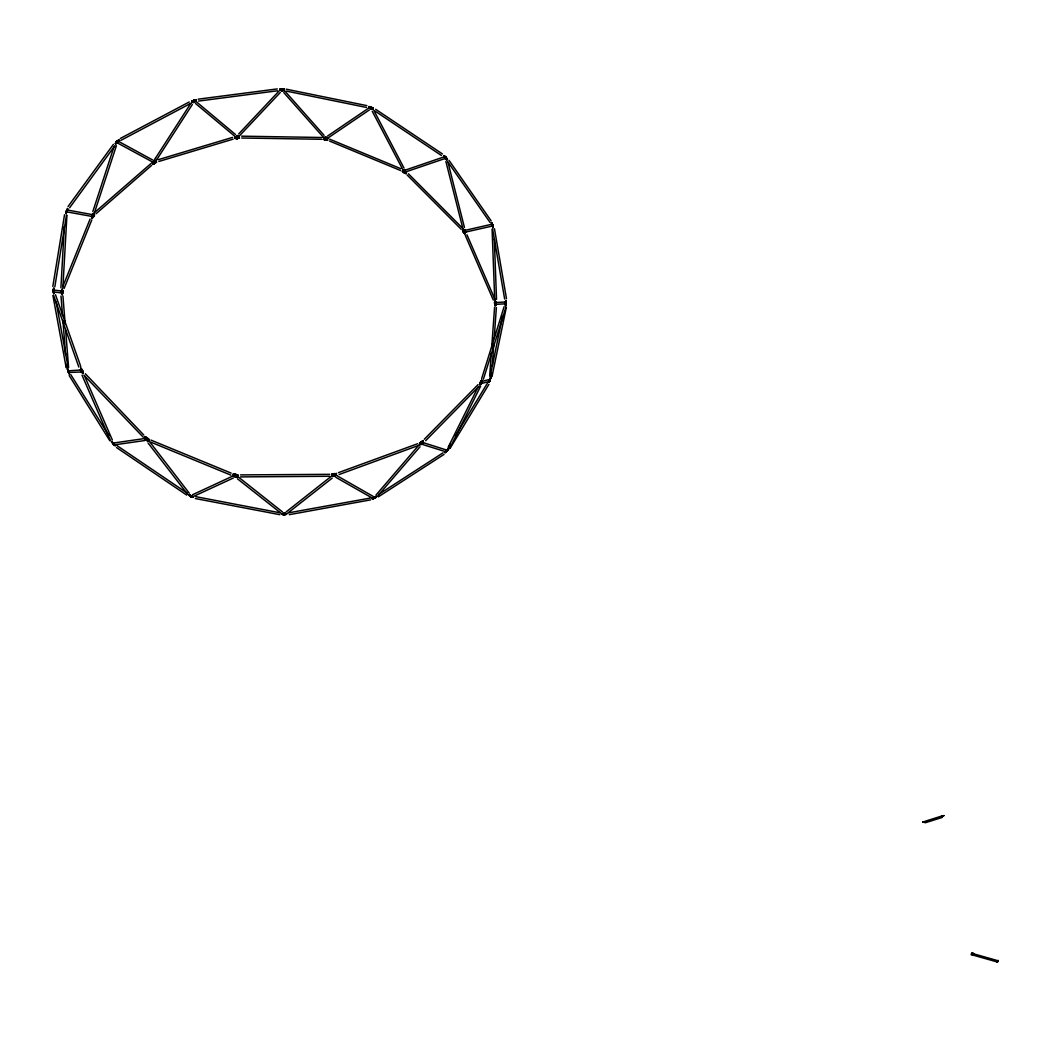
<?xml version="1.0" encoding="UTF-8"?>
<svg xmlns="http://www.w3.org/2000/svg" width="1051" height="1051" viewBox="0 0 1051 1051"><rect width="100%" height="100%" fill="white"/><g stroke="black" fill="none" stroke-linecap="round" stroke-linejoin="round"><path stroke-width="1.5" d="M495.087 304.79L494.863 302.136A2.141 0.709 89.3 0 1 494.39 302.294C494.837 308.311 496.781 303.056 495.205 301.125M53.759 293.045L53.496 290.418M53.864 291.469L53.706 292.152L53.798 289.353M481.24 380.843L480.977 383.51M505.649 300.901C505.649 312.147 506.056 299.916 505.61 300.389M53.404 292.047L53.772 290.601L53.391 292.375L54.179 292.217L53.837 288.171L53.956 291.521M53.601 290.641L53.929 293.781L53.68 292.296M62.626 292.02L62.535 293.4M117.41 141.622L117.318 141.951M505.57 304.159L505.597 301.584L505.518 305.631L505.859 301.098M53.601 291.258L53.746 290.693M92.803 215.521L93.237 215.6M463.833 231.443L464.358 231.47M464.108 231.719L464.227 231.614M495.376 303.778L495.244 303.056M505.741 303.962L505.676 301.138L505.702 305.644L505.649 302.241M66.397 212.289L67.632 209.609L66.699 212.105M67.671 208.939L65.819 213.222M194.238 101.119L193.476 101.211L194.185 101.264M505.544 302.452L505.544 303.384L506.043 302.071M282.916 513.9L283.179 514.556M505.649 302.557L505.715 303.371L505.741 302.241M61.589 291.968L61.786 293.321L62.259 289.629M505.925 302.951L505.465 304.554M332.655 474.513L336.451 473.436M505.715 302.819L505.965 301.939M942.392 815.983L941.525 816.627L943.627 815.642M53.785 292.782C53.706 281.668 52.839 297.998 54.153 292.217M53.496 289.34L53.837 293.282M81.794 370.399L82.031 371.095M66.62 212.381L67.395 209.188L66.016 212.184C68.249 208.86 66.909 209.136 67.028 210.41M373.473 498.581L374.498 498.108L373.394 498.41M492.748 225.059L491.737 223.364M62.324 291.679L62.364 292.099M238.958 136.196A2.036 1.406 -10.9 0 1 238.301 136.183A2.01 1.432 -15.7 0 1 238.406 138.009L235.03 138.561A2.102 1.498 -15.6 0 0 235.398 137.826M333.824 473.817L331.696 476.09A2.325 1.261 -13.5 0 1 332.799 475.985L332.747 475.827A2.233 1.261 -17.6 0 1 332.747 474.211M423.001 441.84L422.883 441.512A2.207 0.972 -45.5 0 1 423.027 441.013M481.647 380.396C483.026 381.855 478.507 386.321 480.57 383.983M373.788 498.292L371.936 498.805L376.678 496.597L372.645 498.634L376.14 497.373L376.035 496.624M93.946 214.903L93.946 214.68A2.089 1.038 -66.6 0 0 94.262 214.916M323.563 137.786A2.049 1.419 16 0 1 323.787 138.272L323.866 138.771A2.115 1.471 16 0 1 323.38 139.323L326.914 139.691M480.924 382.564L480.872 382.236M235.227 476.891A2.457 1.287 16.2 0 1 235.398 477.115L237.434 475.564A2.378 1.327 12.7 0 1 237.933 475.052M404.714 171.628L404.609 171.339M193.752 100.41L193.568 100.581A2.089 0.88 -24.3 0 1 195.552 100.541L195.67 100.87A2.181 0.88 -20.7 0 0 196.051 101.172L193.148 102.328A2.181 0.92 -24.2 0 1 193.581 102.446L195.486 100.384L193.581 102.381A2.181 0.92 -24.2 0 0 193.069 102.157L192.832 102.157M492.236 224.244L492.433 225.492L492.026 224.191M146.956 439.226L146.431 438.74L147.101 439.016M493.234 227.476L492.196 223.718M373.565 498.476L374.222 498.121M93.079 215.941L93.079 216.086M60.919 287.829L64.321 226.32M62.85 287.961L66.936 215.153M505.807 300.547L505.767 301.992L496.295 302.491M66.725 210.331L67.001 209.701L66.134 213.156M81.702 371.082L81.597 370.701M481.713 381.04L480.557 384.088L480.176 383.168M62.6 292.717L62.311 289.314L61.759 290.47M190.467 496.322L189.325 495.336L193.082 496.584L190.389 496.492M235.24 138.443A2.036 1.445 -15.6 0 0 235.437 137.957L235.358 137.379M67.54 209.609L65.937 213.09M116.622 143.186C113.6 145.104 118.776 141.189 118.448 140.689C119.656 140.86 111.84 147.087 117.147 141.228M489.687 376.022L491.316 353.123M491.658 348.223L494.574 307.339M491.513 376.153L491.75 372.882M492.21 366.339L493.825 343.454M494.18 338.553L496.374 307.483M373.184 109.343A2.115 0.854 28.7 0 0 372.264 109.002A2.102 0.815 24.9 0 0 372.212 107.885L372.382 107.925A2.102 0.815 25 0 1 372.435 108.805L369.006 107.596A2.194 0.854 25 0 0 369.387 107.32L369.4 107.189A2.115 0.815 25 0 0 369.085 106.834M492.604 225.4L492.315 224.428M195.985 101.264L194.435 100.305A2.089 0.906 -22 0 0 192.254 101.553L192.202 101.5A2.115 0.815 -25 0 0 192.005 101.264L195.21 100.292L191.86 101.185M283.915 89.585L283.941 90.031A2.181 0.946 4.7 0 0 284.414 90.478A2.181 0.998 3.5 0 0 283.323 90.531L279.658 90.136A2.181 0.946 0.4 0 0 280.131 89.729A2.102 0.92 0.4 0 0 279.986 89.322M445.401 157.335L445.466 157.387M445.204 157.308L445.611 157.913M117.975 140.532L115.36 143.856L118.067 141.53M421.661 442.865L421.49 443.154M495.717 303.095L496.019 302.136L494.824 302.32M92.041 217.412A2.089 0.972 -70.7 0 1 92.081 218.24L93.828 215.271M372.422 498.161L373.644 498.542M375.614 496.768L372.645 498.634L375.141 496.873M402.993 170.42L402.822 170.945A2.049 1.274 43.5 0 1 402.546 171.274L405.476 172.889M488.689 382.354L489.516 381.066M493.064 227.541L491.75 223.482M192.202 101.816L192.28 101.264A2.089 0.906 -22 0 1 194.133 100.2L194.356 100.147M65.727 213.55L67.356 209.28L66.725 210.082M53.325 289.8L53.943 290.418M69.09 372.934L69.261 373.394M69.379 374.064L67.435 369.085L68.919 372.842M80.717 369.387L80.796 369.019A2.444 0.775 69.6 0 0 80.704 368.008L82.569 371.318M83.292 371.87L80.901 369.335A2.444 0.775 69.6 0 1 80.585 369.545L82.333 372.566A2.365 0.749 65.7 0 1 82.819 373.473A2.378 0.828 65.5 0 1 82.687 372.54L82.766 372.159A2.378 0.828 65.5 0 1 82.976 371.923M148.099 439.121L148.152 439.239A2.286 1.064 44.7 0 1 147.836 440.461L147.245 440.408A2.391 1.077 40.7 0 0 146.628 440.54L145.196 437.597A2.312 1.077 44.8 0 0 145.091 437.085M145.314 437.466L145.104 437.952A2.312 1.077 44.8 0 1 144.815 438.175A2.47 1.143 44.8 0 1 144.604 438.214L147.836 440.461A2.286 1.064 44.7 0 0 148.125 438.976L145.104 436.664M237.132 137.694L237.565 137.392M505.518 304.291L505.807 301.414M495.927 302.609C496.834 304.974 493.681 304.37 495.546 305.105M115.663 142.673L117.042 143.159C121.798 136.63 113.153 144 116.608 143.015M62.18 294.687L62.613 291.35L62.154 294.516M480.162 383.365L481.831 380.291M480.241 383.707L480.465 382.551M371.239 109.12A2.115 0.854 28.6 0 1 371.66 109.068L372.317 108.831M91.608 216.848A2.089 0.972 -70.7 0 1 91.871 217.031L92.409 214.154A2.089 0.972 -66.4 0 0 92.908 214.207L93.329 214.115A2.076 0.959 -70.7 0 1 93.973 215.534L92.238 218.319M94.59 215.048L92.554 217.504A2.063 1.025 -66.6 0 1 92.068 215.862L93.946 213.34A2.089 1.038 -66.6 0 0 93.894 214.233L94.17 214.719A2.076 0.933 -68.5 0 1 93.145 217.163L91.424 216.69L93.171 214.049L91.595 216.887A2.168 1.012 -70.7 0 1 92.041 217.097L92.567 214.233A2.168 0.998 -66.4 0 0 93.04 214.299M93.342 216.598L93.881 213.314M92.278 218.03A2.168 1.012 -70.7 0 0 92.212 217.478A2.076 0.959 -66.3 0 0 93.618 216.493L94.038 213.392A2.168 0.998 -66.4 0 1 93.434 214.076L93.092 214.128M284.821 513.4C288.46 514.543 281.445 515.673 282.154 513.716C287.422 512.008 288.355 515.988 283.074 513.847M490.252 378.268L488.768 382.209M53.614 292.493L53.627 288.158L53.864 292.467M493.011 227.042L491.776 223.416M370.517 108.411L369.886 107.741A2.102 0.788 29.3 0 1 369.86 106.795L373.184 108.227M335.558 475.302L335.387 475.459A2.233 1.274 -12.6 0 0 335.4 473.738L331.63 474.29M494.89 304.12L495.139 300.809L495.783 303.726A2.049 0.683 89.2 0 1 495.1 305.158L495.336 305.118A2.049 0.683 89.2 0 0 495.888 304.146M444.258 156.796L444.56 156.1L445.624 156.888M495.783 303.726L495.257 300.822L494.693 303.923M495.376 305.105L495.98 302.294M62.101 289.472L62.127 289.301A2.141 0.67 -89.1 0 0 62.324 290.155L62.495 290.51A2.141 0.67 -89.1 0 0 62.718 290.667M489.687 381.132L489.188 381.04M189.6 495.297L189.784 496.151L192.924 496.952M54.81 286.87L66.489 215.14M52.813 286.463L64.531 214.719M372.658 108.148L372.671 108.437A2.102 0.867 26.5 0 0 370.609 107.018L370.885 106.939M235.214 475.249L235.818 475.407M373.184 108.24A2.115 0.788 29.3 0 0 372.829 108.476L372.724 108.752A2.115 0.788 29.3 0 0 373.039 109.133M61.733 293.321L61.562 291.35M66.213 211.422L66.121 212.079L67.119 209.661M282.128 89.979L282.391 89.861M66.108 212.946L66.371 210.962M325.298 138.548L325.889 138.679M404.911 169.828A2.207 1.301 45.9 0 0 405.252 170.709L405.607 171.392A2.128 1.248 45.9 0 0 406.395 172.036L404.451 172.929L406.501 171.944A2.207 1.301 45.9 0 1 405.673 171.274L402.691 169.684A2.049 1.274 43.5 0 1 402.901 170.525L402.888 170.748A2.128 1.327 43.5 0 1 402.441 171.274M279.802 89.007L283.507 89.282A2.089 0.906 0.3 0 1 283.231 90.412L282.732 90.675A2.181 0.998 3.5 0 0 282.115 91.03L280.275 89.361L282.115 90.872M495.231 306.012L494.876 302.517M154.852 162.196L154.747 162.09M480.044 383.326L481.122 383.733M61.628 292.638L62.14 289.301L62.758 292.48M62.311 294.346L61.457 290.575L62.351 293.702A2.115 0.67 -89.1 0 1 61.694 292.428L62.324 289.314M62.337 294.516L62.837 290.654A2.141 0.67 -89.1 0 1 62.679 290.523L62.508 290.181A2.141 0.67 -89.1 0 1 62.377 289.642M63.021 290.667L61.983 293.755M490.541 377.821L489.727 379.595M490.213 376.127L502.549 316.285M492.013 376.494L506.346 307.22M481.884 379.989L480.215 382.984M148.427 440.001L148.467 439.817A2.391 1.156 40.5 0 1 148.703 439.476M334.363 474.618L333.666 474.802L334.376 475.013M374.301 498.292L375.89 497.031L372.277 498.305L376.586 496.427L374.064 498.384M369.978 106.768L369.899 106.913A2.102 0.788 29.3 0 0 369.939 108.03L373.144 109.501L371.371 107.136A2.102 0.854 28.7 0 0 369.624 106.887L371.161 109.054M479.952 384.548L481.45 380.62L480.543 383.799M372.671 498.384L372.435 498.41M235.24 475.683L235.897 475.669M445.269 158.832L446.846 158.451L444.126 156.165M481.66 378.61L504.112 306.669M325.889 138.995L325.495 138.982M405.896 172.587L405.739 172.889A2.128 1.287 47.9 0 0 405.844 173.704L403.137 171.655A2.036 1.235 47.9 0 1 403.715 170.117L406.527 172.075A2.128 1.287 47.9 0 0 405.896 172.469L405.791 172.679A2.049 1.235 47.9 0 0 405.857 173.31M281.957 91.043L283.717 89.374M924.552 822.158L925.34 821.869L924.302 822.21M148.808 439.397A2.312 1.117 40.5 0 0 148.585 439.686L148.441 440.211A2.391 1.156 40.5 0 0 148.769 441.039L145.55 439.121A2.391 1.064 43 0 0 144.657 438.346L146.601 437.597A2.286 1.025 43 0 1 148.427 439.699L148.296 439.594M282.299 89.532L281.931 89.637M191.256 496.177L190.599 495.967L193.042 497.294M480.478 382.025C482.58 379.411 481.897 383.484 479.703 384.797A2.247 0.67 -65.6 0 0 479.887 383.917M154.563 161.828L154.471 162.537L154.642 161.828M495.126 305.696L495.638 304.908M489.832 380.449L490.62 377.493L489.438 380.278M490.002 380.515L490.791 377.559L489.621 380.344M284.414 90.307L280.709 90.071A2.089 0.906 4.8 0 1 280.578 89.099L284.282 89.177M482.067 381.119C482.212 380.541 477.693 389.159 481.411 380.922M370.714 107.872L371.292 107.767M371.305 107.964L371.45 107.951M282.246 513.768C294.109 513.676 277.201 516.094 284.558 513.308M239.457 138.101L236.041 138.43A2.023 1.445 -9.5 0 1 235.936 136.669L236.488 136.196A2.036 1.406 -13.9 0 0 236.909 135.776M65.871 213.064L66.555 210.778M67.619 209.096L67.632 208.4L66.331 211.711M327.386 139.008A2.115 1.445 21 0 1 327.886 138.482L324.536 137.563A2.049 1.366 17 0 1 323.472 137.458L325.035 139.941A2.023 1.353 17 0 0 327.203 139.481L327.386 139.021A2.049 1.393 21 0 1 327.662 138.627M489.976 379.976L489.989 379.411M333.601 473.948L333.561 473.791A2.233 1.209 -13.5 0 1 335.913 474.185L336.057 474.697A2.325 1.314 -17.7 0 0 336.491 475.21A2.247 1.209 -16.1 0 0 335.361 475.538L335.059 475.669M118.448 140.689L118.908 139.836L115.938 142.621M118.579 140.821L119.039 139.967L116.122 142.121M505.899 307.299L483.407 379.227M190.835 496.703L192.977 496.742L189.285 495.376L192.622 496.611M191.151 495.862C185.935 494.154 194.514 497.819 191.834 497.057M464.805 233.703A2.049 0.985 71.9 0 1 464.87 233.164L465.081 232.902A2.049 0.985 71.9 0 1 465.304 232.573M92.816 211.579L114.02 146.641M94.656 212.144L116.398 145.695M447.568 449.999L448.646 448.948L447.897 449.631M279.881 90.176A2.102 0.92 0.4 0 0 280.144 89.9L280.183 89.585M236.987 138.587L236.751 138.548A2.01 1.379 -13.9 0 0 238.892 137.484L238.787 137.576M997.412 960.982C995.941 963.741 998.555 958.735 998.292 960.877M492.998 226.74L491.921 223.429L492.394 226.556L491.986 224.402M147.626 438.004A2.286 1.104 40.5 0 0 145.629 437.439A2.286 1.104 40.5 0 0 145.669 439.003L145.445 438.937A2.286 1.104 40.5 0 1 145.537 437.558L149.006 439.305A2.47 1.196 40.5 0 0 148.822 439.318M235.174 137.077A2.036 1.445 -15.6 0 1 235.411 137.497L235.529 137.944A2.023 1.393 -10.9 0 0 237.723 138.548L237.473 138.456M62.443 293.387L62.718 292.69L61.483 293.282C61.05 288.368 63.625 291.061 61.72 291.14M489.713 379.95L490.554 378.439M480.294 382.472L480.767 381.605M233.677 474.829L233.756 474.802A2.273 1.209 13.9 0 1 235.805 474.487L236.068 474.461A2.273 1.209 13.9 0 0 233.677 474.829L235.555 477.154A2.378 1.261 13.8 0 1 236.252 476.76L236.554 476.537M285.557 513.676L282.364 514.11M495.218 301.151A2.063 0.683 89.3 0 1 495.087 301.703L494.916 302.057A2.063 0.683 89.3 0 1 494.693 302.254L495.271 305.158L495.954 304.829M53.443 289.445L53.929 290.207M155.745 162.13L152.842 164.114M62.981 286.082L90.084 219.055M64.15 288.394L91.818 219.882M91.949 215.836L92.173 215.219A2.089 0.946 -68.6 0 0 92.291 214.575M480.649 386.124L449.802 448.173M481.857 381.697L481.148 383.576L480.176 383.589M446.544 158.189L446.517 158.583A2.102 0.657 49.9 0 0 445.007 156.56L446.859 159.818L444.599 157.164M114.598 444.77L113.127 443.496L115.242 445.755L112.51 443.088L113.784 443.929L113.048 443.588M283.928 514.044L284.585 513.9M155.101 160.672L155.351 160.632A2.194 1.353 -41.3 0 0 156.244 160.264L155.128 163.181A2.036 1.248 -41.2 0 1 153.157 163.273L154.261 160.356L156.034 161.696A2.036 1.209 -43.7 0 1 154.366 163.588L154.51 163.43A2.036 1.209 -43.7 0 0 155.876 161.762L156.034 161.696M233.966 474.684L234.15 474.487A2.273 1.274 12.8 0 0 234.255 476.05L234.084 475.998M490.173 379.398L490.16 379.069M118.251 141.202L118.172 141.359M113.337 444.034L113.337 442.996L113.955 443.758M280.091 90.215A2.102 0.972 1.3 0 1 280.775 90.294L280.88 90.255A2.089 0.906 4.8 0 1 280.696 89.19L280.722 89.085M147.626 440.54L144.736 438.096A2.391 1.104 44.8 0 0 145.235 437.833L145.327 437.61A2.286 1.038 40.8 0 1 147.14 438.07L148.703 441.078A2.391 1.077 40.7 0 0 147.797 440.553A2.286 1.064 44.7 0 0 148.086 439.292L148.125 438.976M282.509 514.189L283.376 514.596M446.833 159.66L443.667 156.665M112.733 443.207L111.577 441.63M376.074 497.359L376.35 496.584M375.956 497.149L376.547 496.676L374.498 498.2M404.451 172.929A2.036 1.196 45.9 0 1 402.94 170.932L404.885 170.039L403.032 171.063M447.174 450.406L444.928 452.679M448.094 447.384L477.995 387.254M446.53 451.549L447.017 450.564L445.69 452.088L448.514 448.816L447.24 450.038M446.255 157.978L443.903 155.995M148.375 439.804L146.483 440.448A2.47 1.104 43 0 0 146.365 440.172M448.501 448.816L445.86 451.812M448.646 448.948L446.714 451.352L447.043 450.275M998.056 961.337L997.57 961.862M154.97 159.095L155.509 158.149M423.29 440.842L420.321 443.115A2.181 0.972 -45.4 0 0 420.374 444.31L423.435 442.313A2.286 1.012 -45.5 0 1 423.041 442.011L422.87 441.643A2.181 0.959 -41.8 0 0 421.267 441.959L421.149 442.037M447.319 450.708C445.86 451.654 446.885 450.905 446.688 451.378M480.386 384.022L481.962 381.04L480.99 381.263M494.955 302.031L495.599 301.992M156.034 161.407L156.179 161.736A2.115 1.353 -40.7 0 0 156.599 162.248L153.367 163.43A2.036 1.301 -40.6 0 1 153.21 161.893L153.538 161.526M153.262 161.946L156.415 160.448M402.717 169.645A2.128 1.261 43.6 0 0 403.597 170.091L403.82 170.012M116.871 143.067L118.014 140.427M463.241 231.115L464.976 233.979L463.11 231.365A2.036 0.985 72 0 1 463.754 229.88L464.24 230.024A2.207 1.051 68 0 0 464.765 229.998L465.173 232.744A2.207 1.064 71.9 0 1 465.659 232.416M68.42 371.029L67.487 369.243L67.96 370.294M465.107 231.562A2.207 1.025 70 0 0 465.619 232.442L463.898 232.915A2.036 0.946 70 0 1 463.071 230.524L463.189 230.169M419.467 443.075L422.515 441.394A2.181 1.025 -41.3 0 1 422.41 443.023L419.375 444.704L421.017 442.024A2.181 0.959 -41.8 0 1 422.87 441.643L422.936 441.722A2.181 0.959 -41.8 0 0 421.333 442.024L419.559 444.875A2.273 0.998 -41.7 0 1 420.439 444.415L420.899 444.323A2.207 0.959 -41.8 0 1 421.28 444.389M421.412 444.494L422.87 441.643M494.745 302.071L494.916 301.703A2.141 0.709 89.3 0 0 495.087 300.822M447.989 449.644C439.738 458.617 452.823 444.547 446.084 451.707M327.57 140.322L324.233 139.415A2.036 1.393 21.1 0 1 324.496 137.681L324.746 137.523M448.698 447.017L450.38 444.245M455.411 435.929L487.336 383.3M450.275 448.015L488.899 384.298M972.858 954.321L972.976 954.111A1.655 0.88 -58 0 1 973.528 953.454M116.845 141.254L115.518 143.987L118.001 141.465M117.186 142.91L117.857 141.754A2.207 0.657 -46.6 0 1 118.632 141.057L117.003 141.097M491.5 223.837L491.894 224.428M155.43 158.267L190.77 103.432M156.993 159.305L192.346 104.509M446.911 450.629L446.097 451.313M419.494 444.836L422.594 442.905M192.018 496.138L189.127 495.468M481.424 380.712L479.795 383.365A2.247 0.67 -65.6 0 1 480.031 383.615L480.241 384.035M117.278 142.765L118.513 141.399M446.701 451.194L448.041 449.762L445.729 452.272M402.769 169.645L403.742 172.443A2.036 1.209 43.5 0 0 405.725 172.771L404.858 169.868M332.3 474.855L332.352 474.763A2.233 1.209 -16 0 1 334.363 473.725L334.586 473.607A2.233 1.209 -16 0 0 332.234 474.829L332.379 474.842M235.529 137.944L237.145 135.658M237.697 138.417L239.313 136.144L235.91 136.538A2.036 1.406 -13.9 0 1 235.306 136.683M237.723 138.548L239.352 136.275M374.537 497.622L373.972 497.977L374.537 497.504M68.039 206.535L113.403 144.381M116.385 142.069L117.003 141.373M69.629 207.77L114.953 145.616M997.478 961.993L996.742 962.059M464.24 230.024A2.063 0.985 68 0 0 464.608 230.064L464.857 233.112A2.036 0.972 67.9 0 1 463.465 232.166L463.294 229.092A2.063 0.985 68 0 0 463.859 229.775M375.89 495.205L418.456 445.598M112.772 443.115L115.387 445.624L113.074 442.655C110.079 441.512 117.489 445.795 113.981 444.691M374.143 497.649L374.235 497.819M325.639 136.985L327.124 139.533A2.023 1.353 17 0 1 325.271 139.928L325.035 139.941M237.381 475.735L237.316 475.499A2.273 1.196 16.2 0 0 235.293 474.487L235.096 474.277A2.273 1.196 16.2 0 1 237.434 475.564L235.437 476.957A2.286 1.209 16.2 0 0 234.82 476.326L234.163 476.142A2.378 1.248 16.2 0 0 233.059 475.827L235.096 474.277M447.713 450.262L447.752 450.222M92.068 215.862L94.104 213.419M91.91 216.033A2.076 0.959 -66.3 0 0 92.304 217.412L94.432 214.982A2.089 1.038 -66.6 0 1 94.17 214.719L92.317 214.259M235.805 136.748L239.378 136.302M237.447 137.51L237.447 137.208M81.965 370.018L82.267 370.149A2.273 0.709 65.7 0 0 80.94 369.032L81.479 372.33A2.365 0.749 65.7 0 1 81.886 372.369L82.333 372.566A2.26 0.723 69.6 0 0 82.622 371.056L82.477 371.345A2.26 0.723 69.6 0 1 82.228 372.619L80.415 369.597L81.755 369.335A2.273 0.683 67.7 0 1 82.779 371.962L81.453 372.277A2.365 0.709 67.7 0 0 81.216 371.305M377.69 495.993L420.006 446.793M334.008 476.326L335.913 474.185L334.047 476.484M944.192 815.576L941.946 816.482M282.588 513.886L284.23 513.413M238.708 133.937L279.014 91.069M191.597 102.42L193.502 100.41M192.648 102.328A2.181 0.92 -24.2 0 0 191.676 102.591L193.568 100.581M239.956 135.303L280.289 92.488M372.514 498.581L375.391 497.754L374.734 498.095M80.861 370.267L81.006 370.451A2.273 0.788 65.6 0 1 81.295 368.94M424.302 439.265L478.06 384.627M425.642 440.684L478.967 386.413M286.069 514.136L283.586 513.466M405.725 172.771L404.766 169.973A2.128 1.261 43.6 0 1 404.11 170.183L403.886 170.157M233.23 474.014L237.079 475.288A2.273 1.261 17.4 0 1 236.895 476.615L232.98 475.735A2.299 1.261 17.4 0 0 233.493 475.262L233.598 474.921A2.299 1.261 17.4 0 0 233.191 474.185L237.092 475.21M116.871 141.241L117.554 140.781M326.9 138.233L326.322 137.72A2.049 1.353 19.5 0 1 325.784 137.037L323.866 138.771A2.023 1.34 19.5 0 0 325.902 140.125L327.781 138.509A2.128 1.406 19.5 0 1 326.795 138.193L323.353 137.668A2.115 1.471 16 0 1 323.761 138.39L323.761 138.85A2.049 1.419 16 0 1 323.55 139.271M192.543 101.106L196.038 99.884A2.115 0.854 -20.7 0 0 195.617 100.423M69.484 373.854L68.065 370.727L68.867 372.685M971.991 953.126L972.057 952.981A1.537 0.815 -58 0 0 971.137 954.65L972.569 955.214A1.655 0.88 -58 0 1 972.766 954.505M327.465 138.298A2.049 1.353 19.5 0 1 326.835 138.062L326.914 138.167M95.155 212.026L151.278 163.286M151.672 165.349L96.048 213.747M323.984 138.798A2.023 1.34 19.5 0 0 325.718 139.954L327.82 138.377M493.116 226.53L491.697 224.402M374.458 496.965L375.838 497.202M943.246 815.576L942.221 816.049M943.154 815.891L943.207 815.957M286.135 511.916L330.881 476.629M287.462 513.322L332.234 478.087M369.939 108.03L370.005 107.977A2.115 0.867 26.5 0 0 369.374 107.754M324.233 139.415L324.168 139.126A2.036 1.393 21.1 0 1 324.391 137.655M283.809 89.48L281.957 90.872A2.181 1.012 1.3 0 0 281.34 90.465L280.696 90.15M190.914 496.532L190.178 496.374M420.558 444.402L420.426 444.284A2.181 0.972 -45.4 0 1 420.295 442.813L423.159 440.711M422.62 441.525L419.585 443.207A2.286 1.077 -41.2 0 1 419.914 443.614L419.888 444.021A2.207 1.038 -41.2 0 1 419.664 444.547A2.194 0.959 -41.8 0 1 420.321 444.284L423.303 442.195M374.432 497.215L373.223 497.872M145.209 437.741L146.746 440.408M327.439 136.131L368.362 108.332M328.438 137.681L369.374 109.921M112.418 442.366L113.022 442.891M379.188 494.088L443.075 452.81M444.008 454.413L378.307 496.86M324.378 137.707L327.833 138.601M923.29 822.013L923.934 822.04M152.986 163.05L153.157 163.273A2.036 1.248 -41.2 0 0 154.825 163.181L155.128 163.181M463.294 229.42A2.049 1.051 67.9 0 1 463.255 229.959L462.952 230.392A2.207 1.117 67.9 0 1 462.479 230.642L464.66 233.164A2.036 1.038 67.8 0 0 465.212 231.89M942.353 815.839L943.023 815.918M120.261 138.496L189.259 101.96M190.244 103.629L120.76 140.427M194.987 101.619L194.435 101.934A2.181 0.933 -22 0 0 193.804 102.512L192.175 101.395M495.796 304.803L495.31 300.809M192.569 494.732L232.665 476.116M282.456 514.307L284.558 513.492M370.675 106.86L368.967 107.78L372.251 108.989M193.292 496.532L233.401 477.982M372.75 108.279L371.042 109.186A2.115 0.867 26.5 0 0 370.451 108.568L369.939 108.214A2.115 0.867 26.5 0 0 369.295 107.898M156.494 162.13L153.564 163.575A2.036 1.301 -40.6 0 1 153.407 161.828L153.407 161.828M191.098 496.427L191.19 496.138M465.619 232.494L464.095 230.077M80.835 370.517L82.819 373.447L82.057 369.978A2.273 0.709 65.7 0 0 80.927 369.019L80.769 369.098M376.048 497.202L372.96 498.594M922.817 822L923.645 822.394M446.609 159.568L445.782 158.964A2.194 0.67 51.9 0 0 445.361 158.937C440.789 152.172 449.881 160.12 445.401 158.714M68.144 370.372L69.116 373.355M338.422 472.661L417.536 443.758M339.158 474.513L417.694 445.755M145.59 437.492L148.887 439.436M922.712 822.184L923.422 821.829M372.29 498.056L375.916 497.373M406.422 169.736L443.154 157.19M407.171 171.405L443.903 158.911M191.545 102.394L194.803 101.343M191.624 102.551L194.895 101.5A2.181 0.933 -22 0 1 195.906 101.106M924.722 821.396L941.854 815.983M925.09 822.815L942.235 817.442M191.939 102.315A2.102 0.88 -24.2 0 1 192.569 102.17A2.089 0.841 -20.7 0 1 192.714 101.067L196.103 100.055M158.267 159.686L232.586 137.392M158.846 161.46L233.151 139.152M324.72 137.642L325.009 137.445A2.049 1.366 17 0 0 325.468 137.169M190.651 495.336L189.338 495.244M482.015 383.379L490.213 381.158M402.993 170.84L403.085 171.011A2.036 1.196 45.9 0 0 404.372 172.706L404.556 172.824M463.071 230.524L464.792 230.038M481.516 381.539L489.727 379.398M444.008 156.533L446.767 159.529M370.556 499.882L289.288 514.662M465.632 230.222L491.053 224.402M466.224 231.943L491.658 226.188M369.821 106.86L373.105 108.384M336.438 475.052L333.351 475.919A2.404 1.314 -13.5 0 1 334.126 476.339A2.325 1.248 -16.1 0 1 334.77 475.84L335.322 475.367A2.247 1.209 -16 0 1 336.386 475.091M331.919 475.564A2.26 1.287 -12.5 0 1 331.643 475.893A2.404 1.314 -13.5 0 1 332.799 475.827L336.491 475.21L334.586 473.607M332.799 474.369L336.504 473.594M288.933 512.77L370.228 498.082M443.719 156.757L445.309 156.586A2.102 0.67 49.9 0 1 446.622 158.359L446.517 158.583M335.571 475.38A2.233 1.274 -12.6 0 0 335.571 474.001L331.669 474.448A2.417 1.379 -12.5 0 1 332.116 474.921L332.103 475.394A2.26 1.287 -12.5 0 1 331.88 475.84M331.63 475.906L335.427 475.512M114.533 442.865L144.421 438.569M114.953 444.757L144.867 440.527M156.034 160.553A2.049 1.261 -41.3 0 1 155.456 160.75L154.865 160.658A2.194 1.353 -41.3 0 1 154.169 160.356M198.192 99.175L277.293 88.915M198.508 101.067L277.569 90.78M283.31 513.505L281.904 513.742L284.545 514.648M235.779 136.683A2.023 1.445 -9.5 0 0 235.871 138.22L239.431 137.97M236.514 476.707L236.869 476.51A2.273 1.261 17.4 0 0 237.001 474.973M282.995 513.729L282.154 513.716M68.499 370.832L80.441 370.005M68.486 372.514L80.664 371.988M505.807 304.711L505.833 301.703M329.791 476.261L240.561 476.904M496.256 304.317L505.728 303.792M445.611 158.793L446.294 159.069A2.194 0.67 51.9 0 1 446.99 159.713L445.782 157.046M240.521 474.907L329.751 474.329M321.672 139.284L241.704 138.009M283.376 514.412L284.309 514.465L283.586 514.438M241.651 136.17L321.645 137.497M81.755 369.335L81.689 369.584A2.273 0.683 67.7 0 1 82.569 371.818L82.701 372.028M280.696 89.19L284.269 89.348A2.181 0.946 4.7 0 0 283.901 89.729L283.941 89.861A2.115 0.906 4.7 0 0 284.204 90.163M280.84 90.32L284.414 90.478M463.452 232.126L463.662 232.324A2.036 0.972 67.9 0 0 464.91 233.099M285.885 513.558L285.031 513.453M282.272 88.836L284.335 90.531M332.799 475.985L333.39 476.09A2.247 1.222 -13.5 0 1 333.876 476.313M53.588 292.007L61.247 292.874M53.562 290.037L61.221 290.982M279.934 514.688L195.368 498.542M234.11 474.579L237.973 474.921M234.255 476.05L238.078 476.55A2.457 1.379 12.7 0 1 237.854 476.339M234.215 476.208L238.038 476.72A2.378 1.327 12.7 0 1 237.539 476.037L237.539 475.683M323.38 137.55L326.782 138.023A2.023 1.406 15.9 0 1 326.782 139.809L323.353 139.455M286.214 89.177L366.852 105.626M465.146 231.929L465.107 231.68A2.036 1.038 67.8 0 1 464.397 233.23M147.613 440.33L147.363 440.277A2.312 1.038 40.7 0 0 146.917 440.316M67.54 212L91.095 216.283M67.711 210.069L91.266 214.417M112.654 442.957C120.024 451.326 106.243 435.587 114.204 444.231M195.709 496.65L279.671 512.73M371.896 109.094L372.172 109.146A2.115 0.854 28.6 0 1 372.79 109.357M286.516 91.122L366.563 107.465M112.864 442.773L111.748 441.775M235.779 474.566L237.96 476.799A2.378 1.261 13.8 0 0 236.869 476.668L233.02 475.577A2.378 1.314 17.4 0 0 233.545 475.105L233.598 474.71A2.299 1.261 17.4 0 0 233.414 474.251M114.887 444.823L114.428 444.534M403.978 170.052L406.422 172.167M192.083 496.926L191.229 496.86M324.273 139.284L327.61 140.203M973.857 953.901L996.847 960.404M973.502 955.241L996.493 961.77M422.922 444.599L445.755 451.746M423.382 442.707L446.202 449.92M192.661 102.197L192.464 101.986A2.089 0.841 -20.7 0 1 192.517 101.027M237.749 136.026L238.354 136.341A2.036 1.406 -10.9 0 0 238.997 136.328M238.051 136.249L237.789 136.157A2.036 1.406 -10.9 0 1 237.329 135.855M150.95 440.093L231.128 473.095M230.931 475.144L150.766 442.129M189.863 495.98L193.331 497.268M972.057 952.981L973.476 953.546M368.967 106.479L372.277 107.727M368.901 106.637L372.212 107.885M114.887 445.02L112.365 442.747M329.633 139.152L400.865 168.712M400.733 170.59L329.515 141.031M188.983 495.271L191.308 496.689M153.144 163.404A2.128 1.314 -45.5 0 1 152.96 164.258L155.666 162.327A2.036 1.261 -45.6 0 0 155.259 160.658L155.443 160.764M421.779 441.538L421.648 441.722A2.181 0.92 -43.8 0 0 420.085 443.417L419.94 443.522A2.181 0.92 -43.8 0 1 421.779 441.538L423.369 442.432M192.202 496.427L192.845 497.136M188.654 494.771L192.031 496.295M191.939 496.466L188.576 494.942L192.451 496.781M370.018 107.872L373.223 109.343M419.94 443.522L421.53 444.402A2.273 0.959 -43.8 0 1 422.042 443.575L422.502 443.075A2.194 0.92 -43.8 0 1 423.067 442.616M114.125 444.56L114.533 445.164M118.329 143.422L151.948 161.67M119.183 141.727L152.789 160.054M335.808 477.299L371.962 497.872M336.937 475.696L373.052 496.322M402.349 171.379L405.331 172.955A2.036 1.261 43.4 0 0 405.686 171.26L405.725 171.497M117.042 445.65L187.223 493.155M186.684 495.06L116.516 447.555M146.746 437.794L144.775 438.228A2.47 1.104 43 0 1 145.708 438.963L148.887 440.908A2.47 1.196 40.5 0 1 148.73 440.619A2.312 1.117 40.5 0 1 148.559 440.08M234.793 476.313L234.215 475.985A2.286 1.209 16.2 0 0 233.493 475.748M152.474 162.327L154.366 163.588M375.641 109.278L442.432 153.945M374.629 110.815L441.407 155.482M403.242 171.563L405.936 173.612M144.972 436.782L147.994 439.108M237.408 478.77L281.169 513.322M238.761 477.325L282.483 511.929M143.291 437.242L83.883 375.141M194.816 101.448L194.895 101.5A2.102 0.906 -22 0 1 195.565 101.198M332.234 474.829L334.113 476.471M238.472 136.394L234.938 136.761L236.79 138.679M195.447 103.432L234.412 135.947M196.511 101.908L235.437 134.475M443.85 155.482L446.373 157.86M461.218 229.302L407.131 174.978M113.547 443.916L111.616 441.63M408.419 173.757L462.059 227.673M238.892 137.484L237.066 135.54L235.621 138.009M85.341 373.775L143.816 435.061M111.892 441.643L114.638 445.177M283.783 92.593L322.828 136.604M236.068 474.461L237.999 476.629M285.044 91.266L324.05 135.303M489.963 222.339L447.476 161.368M444.113 156.888A2.115 0.67 49.9 0 1 444.586 157.4L444.967 157.926A2.115 0.67 49.9 0 1 445.388 158.701M148.007 442.931L187.695 494.364M149.649 441.775L189.285 493.247M371.082 109.212L369.466 107.097A2.102 0.854 28.7 0 1 371.502 107.399L371.581 107.241M465.186 231.693L463.123 229.157A2.207 1.117 67.9 0 1 463.136 229.985M462.624 230.589L464.542 233.177M70.798 374.655L108.91 435.6M69.445 374.222L67.803 369.952L68.709 373.013M448.961 160.278L491.119 220.815M325.6 137.116L327.203 139.481A2.023 1.353 17 0 1 325.284 139.862M81.124 369.019L83.108 371.949A2.286 0.801 65.5 0 0 82.937 372.093L82.871 372.474A2.286 0.801 65.5 0 0 82.924 373.039A2.457 0.854 65.5 0 0 82.99 373.381L81.006 370.451M68.236 371.095L68.722 372.29M195.21 100.292L195.158 100.2A2.089 0.815 -25.1 0 1 194.855 101.421L194.369 101.776A2.102 0.906 -22 0 0 193.909 102.144M155.259 160.658L152.434 162.445A2.194 1.314 -43.6 0 0 153.249 161.841M109.803 440.697L69.195 375.575M68.17 370.188L67.632 369.019L67.921 370.057M67.776 370.175L67.803 370.53M373.906 110.486L404.031 168.121M372.251 111.261L402.231 168.475M282.509 88.849L282.509 89.02A2.089 0.959 3.6 0 0 280.275 89.532M492.183 224.967L493.274 227.647L491.999 224.848M283.231 90.412L283.363 90.163A2.089 0.906 0.3 0 0 283.494 89.204M492.906 225.558L491.54 222.562L491.54 223.246M491.369 222.628L492.735 225.623M82.017 375.207L110.552 440.763M466.92 234.701L495.126 299.758M465.304 235.437L493.3 300.034M84.54 375.956L112.365 440.027M81.124 370.543L81.374 371.2M195.539 100.476L195.604 100.712A2.115 0.854 -20.7 0 0 195.801 100.935M81.203 371.266L80.94 370.609A2.365 0.709 67.7 0 0 80.415 369.65A2.444 0.775 69.6 0 1 80.415 369.597M55.506 294.753L80.769 366.471M53.588 295.305L78.825 367.062M402.861 169.539L403.834 172.338M464.923 230.997L464.976 231.654A2.063 0.959 70 0 0 465.278 232.232M464.857 231.351L464.765 231.049A2.063 0.959 70 0 1 464.647 230.13M67.632 369.019L68.499 372.054M448.054 162.59L464.45 227.476M445.86 161.42L462.716 227.883M491.671 223.022L491.592 223.718M82.267 370.149L82.976 373.381M80.94 369.032L81.65 372.251A2.444 0.775 65.7 0 1 82.083 372.304L82.398 372.579A2.444 0.775 65.7 0 1 83.042 373.433M324.536 137.563L324.549 137.602A2.049 1.366 17 0 1 323.774 137.655M94.091 214.535L94.038 214.312A2.089 1.038 -66.6 0 1 94.051 213.747M56.084 301.611L68.144 367.522M52.918 295.476L66.213 367.824M238.958 137.116L239.024 137.471A2.036 1.445 -9.6 0 0 239.26 137.904M494.469 228.763L506.49 298.707M492.63 229.052L504.638 298.996M61.483 290.785L61.759 291.639M505.794 304.448L505.505 305.631M332.103 475.039L332.077 474.829A2.26 1.287 -12.5 0 0 331.643 474.303M53.548 289.091L53.982 292.217M327.242 139.349L327.242 139.389A2.049 1.393 21 0 0 327.452 139.941M62.942 296.014L65.123 323.682M65.635 330.185L68.591 367.614M61.011 296.054L62.548 315.576M62.929 320.463L65.609 354.647M66.371 364.408L66.633 367.666M492.091 229.21L494.706 299.417M494.312 238.958L496.519 299.364M335.952 474.277L335.952 474.343A2.325 1.314 -17.7 0 1 336.294 473.791M972.464 955.149A1.603 0.854 -58 0 1 972.648 954.466M972.898 954.019A1.603 0.854 -58 0 1 973.397 953.441M463.833 229.775A2.207 1.051 68 0 1 463.228 229.052M334.244 476.09A2.247 1.209 -16 0 1 334.73 475.683M420.86 444.166A2.352 1.025 -41.7 0 1 421.385 444.35M236.83 476.681A2.286 1.222 13.8 0 1 237.565 476.72M80.901 367.968A2.444 0.775 69.6 0 1 80.993 368.914M93.684 213.589A2.089 0.972 -66.4 0 1 93.289 213.997M91.818 216.086A2.089 0.946 -68.6 0 1 91.437 216.677M92.462 214.64A2.089 0.946 -68.6 0 1 92.33 215.284L92.107 215.902A2.089 0.946 -68.6 0 1 91.779 216.493M195.236 100.173A2.089 0.815 -25.1 0 1 194.96 101.211M192.044 101.829A2.115 0.815 -25 0 1 191.558 102.381M191.952 101.343A2.181 0.841 -25 0 1 192.215 101.671L192.136 101.973A2.181 0.841 -25 0 1 191.834 102.381M152.54 162.55A2.128 1.314 -45.5 0 1 153.039 162.984M419.375 444.704A2.286 1.077 -41.2 0 0 419.769 443.89L419.796 443.483A2.207 1.038 -41.2 0 0 419.625 443.167M154.142 160.435A2.194 1.314 -43.6 0 1 153.709 161.315L153.42 161.867A2.128 1.274 -43.6 0 1 152.842 162.327M154.247 160.553A2.128 1.274 -43.6 0 1 153.84 161.394M195.683 100.581A2.181 0.88 -20.7 0 1 195.92 100.213M423.001 441.643A2.207 0.972 -45.5 0 1 423.146 441.131M423.133 442.129A2.207 0.972 -45.5 0 1 422.909 441.88M326.244 137.826A2.128 1.406 19.5 0 1 325.823 137.366M234.793 476.484A2.378 1.248 16.2 0 1 235.293 476.918M235.871 136.551A2.181 1.498 -13.8 0 1 234.833 136.788M283.915 89.585A2.115 0.906 4.7 0 1 284.098 89.296M369.151 106.65A2.194 0.854 25 0 1 369.374 107.018L369.335 107.347A2.115 0.815 25 0 1 369.124 107.688M325.429 137.3A2.049 1.366 17 0 1 324.982 137.576M80.599 369.584A2.444 0.736 67.7 0 1 81.137 370.583M81.413 371.292A2.444 0.736 67.7 0 1 81.623 372.028M144.985 436.69A2.47 1.143 44.8 0 1 145.209 437.531M83.16 371.818A2.457 0.854 65.5 0 1 83.305 371.804M154.97 160.764A2.049 1.261 -41.3 0 1 154.536 160.619M405.2 170.866A2.128 1.248 45.9 0 1 404.924 170.275M443.982 156.993A2.115 0.67 49.9 0 1 444.455 157.519L444.836 158.031A2.115 0.67 49.9 0 1 445.151 158.57M146.207 439.528A2.47 1.104 43 0 1 146.706 440.448M464.884 230.892A2.207 1.025 70 0 1 464.752 229.906M239.234 137.773A2.036 1.445 -9.6 0 1 238.997 137.339L238.971 136.893A2.036 1.445 -9.6 0 1 239.194 136.538M238.971 136.866A2.036 1.445 -9.6 0 1 239.339 136.183M371.305 108.976A2.115 0.854 28.7 0 1 371.726 108.923M147.889 440.422A2.312 1.038 40.7 0 1 148.808 440.934M423.238 442.3A2.273 0.959 -43.8 0 0 422.384 442.957L421.924 443.443A2.194 0.92 -43.8 0 0 421.543 444.008M283.809 89.65A2.089 0.972 1.3 0 0 281.589 88.98L279.737 90.373A2.181 1.012 1.3 0 1 280.788 90.465L281.34 90.622A2.181 1.012 1.3 0 1 281.852 90.898M237.657 135.999A2.181 1.511 -10.9 0 1 237.001 135.487M405.883 172.509A2.049 1.235 47.9 0 1 406.198 172.233M464.962 233.664A2.049 0.985 71.9 0 1 465.015 233.112M156.415 160.409A2.115 1.353 -40.7 0 0 156.126 161.237A2.049 1.314 -40.7 0 1 156.402 160.475"/></g></svg>
